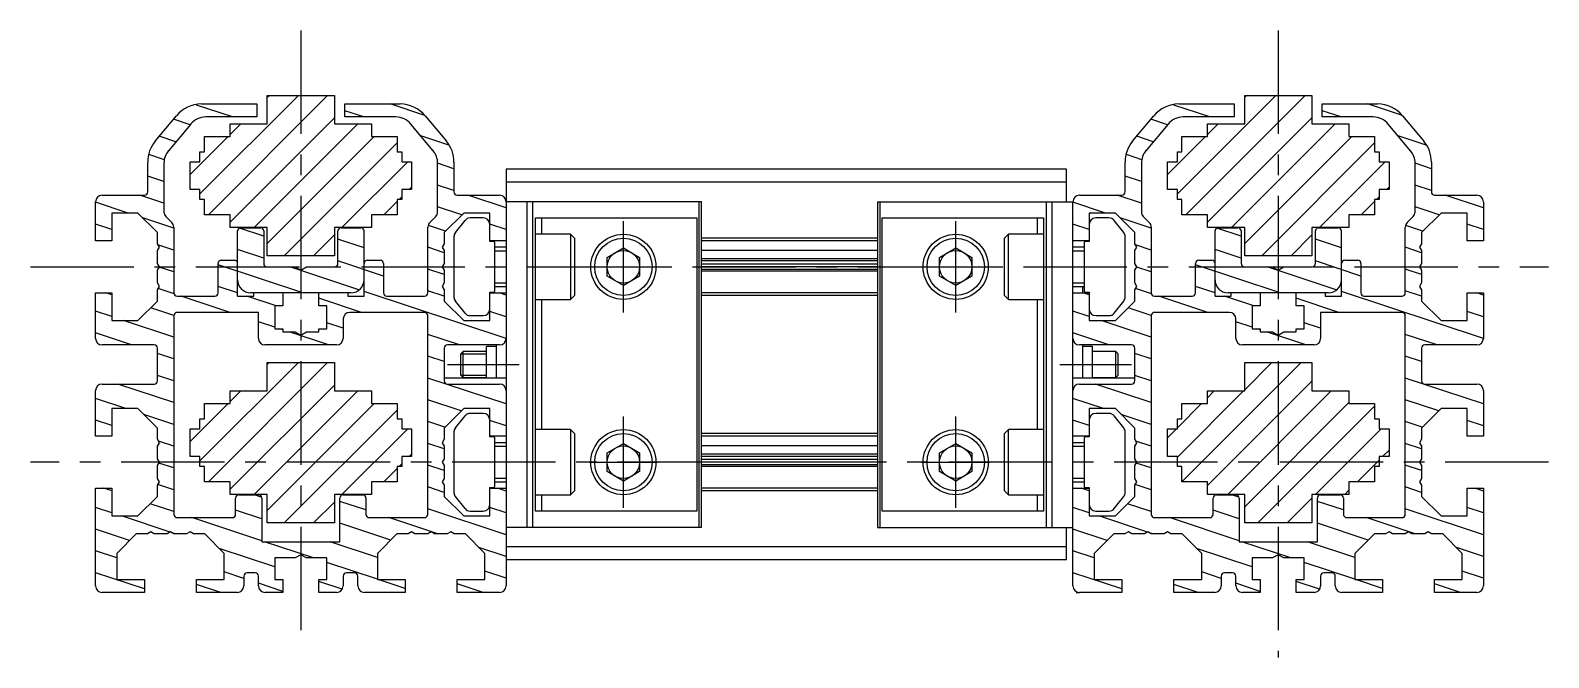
# Model space of a CAD drawing. Extents: x 0 to 4662, y -8 to 1177.
# Drawn here: x 4429.1 to 4662.1, y 175 to 271.3 of the extents above; entities that cross this region are included whole.
import ezdxf

# ---------------------------------------------------------------- set-up
doc = ezdxf.new("R2010")
doc.units = 0
doc.header["$LTSCALE"] = 0.5
doc.linetypes.add('CENTER', pattern=[50.8, 31.75, -6.35, 6.35, -6.35])
for name, color, linetype in [('MSM_CENTER', 1, 'CENTER'), ('MSM_CONTINUOUS', 7, 'CONTINUOUS'), ('MSM_NARROW', 5, 'CONTINUOUS')]:
    doc.layers.add(name, color=color, linetype=linetype)

msp = doc.modelspace()

# ---------------------------------------------------------------- linework, layer by layer
at = {"layer": 'MSM_CENTER'}
for p, q in [((4470.61, 271.3), (4470.61, 177)), ((4620.61, 271.3), (4620.61, 175)), ((4520.11, 228), (4520.11, 242)), ((4571.11, 228), (4571.11, 242)), ((4429.11, 235), (4662.11, 235)), ((4514.86, 235), (4525.36, 235)), ((4565.86, 235), (4576.36, 235)), ((4493.11, 220), (4504.11, 220)), ((4587.11, 220), (4598.11, 220)), ((4520.11, 198), (4520.11, 212)), ((4571.11, 198), (4571.11, 212)), ((4662.11, 205), (4429.11, 205)), ((4514.86, 205), (4525.36, 205)), ((4565.86, 205), (4576.36, 205))]:
    msp.add_line(p, q, dxfattribs=at)
at = {"layer": 'MSM_CONTINUOUS'}
for p, q in [((4465.46, 256.94), (4465.46, 261.3)), ((4465.46, 261.3), (4475.76, 261.3)), ((4475.76, 261.3), (4475.76, 256.94)), ((4615.46, 256.94), (4615.46, 261.3)), ((4615.46, 261.3), (4625.76, 261.3)), ((4625.76, 261.3), (4625.76, 256.94)), ((4455.36, 260), (4463.86, 260)), ((4463.86, 260), (4463.86, 258)), ((4477.36, 258), (4477.36, 260)), ((4477.36, 260), (4485.85, 260)), ((4605.36, 260), (4613.86, 260)), ((4613.86, 260), (4613.86, 258)), ((4627.36, 258), (4627.36, 260)), ((4627.36, 260), (4635.85, 260)), ((4448.26, 254.3), (4451.52, 258.2)), ((4453.71, 256.92), (4450.3, 252.83)), ((4463.86, 258), (4456.01, 258)), ((4459.76, 255), (4459.76, 256.94)), ((4459.76, 256.94), (4465.46, 256.94)), ((4475.76, 256.94), (4481.46, 256.94)), ((4485.2, 258), (4477.36, 258)), ((4481.46, 256.94), (4481.46, 255)), ((4490.91, 252.83), (4487.5, 256.92)), ((4489.69, 258.2), (4492.95, 254.3)), ((4598.26, 254.3), (4601.52, 258.2)), ((4603.71, 256.92), (4600.3, 252.83)), ((4613.86, 258), (4606.01, 258)), ((4609.76, 255), (4609.76, 256.94)), ((4609.76, 256.94), (4615.46, 256.94)), ((4625.76, 256.94), (4631.46, 256.94)), ((4635.2, 258), (4627.36, 258)), ((4631.46, 256.94), (4631.46, 255)), ((4640.91, 252.83), (4637.5, 256.92)), ((4639.69, 258.2), (4642.95, 254.3)), ((4455.83, 252.65), (4455.83, 255)), ((4455.83, 255), (4459.76, 255)), ((4481.46, 255), (4485.39, 255)), ((4485.39, 255), (4485.39, 252.65)), ((4605.83, 252.65), (4605.83, 255)), ((4605.83, 255), (4609.76, 255)), ((4631.46, 255), (4635.39, 255)), ((4635.39, 255), (4635.39, 252.65)), ((4455.13, 252.65), (4455.83, 252.65)), ((4455.13, 251.14), (4455.13, 252.65)), ((4485.39, 252.65), (4486.09, 252.65)), ((4486.09, 252.65), (4486.09, 251.14)), ((4605.13, 252.65), (4605.83, 252.65)), ((4605.13, 251.14), (4605.13, 252.65)), ((4635.39, 252.65), (4636.09, 252.65)), ((4636.09, 252.65), (4636.09, 251.14)), ((4447.11, 246.5), (4447.11, 251.09)), ((4449.61, 250.91), (4449.61, 243.41)), ((4453.61, 246.86), (4453.61, 251.14)), ((4453.61, 251.14), (4455.13, 251.14)), ((4486.09, 251.14), (4487.61, 251.14)), ((4487.61, 251.14), (4487.61, 246.86)), ((4491.61, 243.41), (4491.61, 250.91)), ((4494.11, 251.09), (4494.11, 246.5)), ((4502.11, 250), (4502.11, 245)), ((4588.11, 250), (4502.11, 250)), ((4588.11, 245), (4588.11, 250)), ((4597.11, 246.5), (4597.11, 251.09)), ((4599.61, 250.91), (4599.61, 243.41)), ((4603.61, 246.86), (4603.61, 251.14)), ((4603.61, 251.14), (4605.13, 251.14)), ((4636.09, 251.14), (4637.61, 251.14)), ((4637.61, 251.14), (4637.61, 246.86)), ((4641.61, 243.41), (4641.61, 250.91)), ((4644.11, 251.09), (4644.11, 246.5)), ((4588.11, 248), (4502.11, 248)), ((4439.11, 239), (4439.11, 245)), ((4440.11, 246), (4446.61, 246)), ((4455.13, 246.86), (4453.61, 246.86)), ((4455.13, 245.35), (4455.13, 246.86)), ((4455.83, 245.35), (4455.13, 245.35)), ((4455.83, 243), (4455.83, 245.35)), ((4486.09, 245.35), (4485.39, 245.35)), ((4485.39, 245.35), (4485.39, 243)), ((4487.61, 246.86), (4486.09, 246.86)), ((4486.09, 246.86), (4486.09, 245.35)), ((4494.61, 246), (4501.11, 246)), ((4532.11, 245), (4502.11, 245)), ((4502.11, 245), (4502.11, 186)), ((4505.36, 195), (4505.36, 245)), ((4506.24, 195), (4506.24, 245)), ((4531.74, 195), (4531.74, 245)), ((4532.11, 195), (4532.11, 245)), ((4559.11, 245), (4589.11, 245)), ((4559.11, 245), (4559.11, 195)), ((4559.47, 245), (4559.47, 195)), ((4584.97, 245), (4584.97, 195)), ((4585.86, 245), (4585.86, 195)), ((4589.11, 186), (4589.11, 245)), ((4590.11, 246), (4596.61, 246)), ((4605.13, 246.86), (4603.61, 246.86)), ((4605.13, 245.35), (4605.13, 246.86)), ((4605.83, 245.35), (4605.13, 245.35)), ((4605.83, 243), (4605.83, 245.35)), ((4636.09, 245.35), (4635.39, 245.35)), ((4635.39, 245.35), (4635.39, 243)), ((4637.61, 246.86), (4636.09, 246.86)), ((4636.09, 246.86), (4636.09, 245.35)), ((4644.61, 246), (4651.11, 246)), ((4652.11, 245), (4652.11, 239)), ((4445.61, 243.25), (4441.61, 243.25)), ((4441.61, 243.25), (4441.61, 239)), ((4448.61, 240.25), (4445.61, 243.25)), ((4449.9, 242.71), (4450.81, 241.79)), ((4459.76, 243), (4455.83, 243)), ((4459.76, 241.06), (4459.76, 243)), ((4485.39, 243), (4481.46, 243)), ((4481.46, 243), (4481.46, 241.06)), ((4490.4, 241.79), (4491.31, 242.71)), ((4495.61, 243.25), (4492.61, 240.25)), ((4499.61, 243.25), (4495.61, 243.25)), ((4498.61, 242.5), (4496.59, 242.5)), ((4499.61, 239), (4499.61, 243.25)), ((4506.61, 242.5), (4531.37, 242.5)), ((4506.61, 197.5), (4506.61, 242.5)), ((4507.61, 240), (4507.61, 242.5)), ((4531.37, 242.5), (4531.37, 197.5)), ((4559.84, 242.5), (4584.61, 242.5)), ((4559.84, 197.5), (4559.84, 242.5)), ((4583.61, 242.5), (4583.61, 240)), ((4584.61, 242.5), (4584.61, 197.5)), ((4595.61, 243.25), (4591.61, 243.25)), ((4591.61, 243.25), (4591.61, 239)), ((4594.63, 242.5), (4592.61, 242.5)), ((4598.61, 240.25), (4595.61, 243.25)), ((4599.9, 242.71), (4600.81, 241.79)), ((4609.76, 243), (4605.83, 243)), ((4609.76, 241.06), (4609.76, 243)), ((4635.39, 243), (4631.46, 243)), ((4631.46, 243), (4631.46, 241.06)), ((4640.4, 241.79), (4641.31, 242.71)), ((4645.61, 243.25), (4642.61, 240.25)), ((4649.61, 243.25), (4645.61, 243.25)), ((4649.61, 239), (4649.61, 243.25)), ((4448.61, 238.52), (4448.61, 240.25)), ((4451.11, 241.09), (4451.11, 231)), ((4465.46, 241.06), (4459.76, 241.06)), ((4460.91, 230.5), (4460.91, 240.5)), ((4461.41, 241), (4464.41, 241)), ((4464.91, 240.5), (4464.91, 235.5)), ((4465.46, 236.7), (4465.46, 241.06)), ((4481.46, 241.06), (4475.76, 241.06)), ((4475.76, 241.06), (4475.76, 236.7)), ((4476.31, 235.5), (4476.31, 240.5)), ((4476.81, 241), (4479.81, 241)), ((4480.31, 230.5), (4480.31, 240.5)), ((4490.11, 231), (4490.11, 241.09)), ((4492.61, 240.25), (4492.61, 238.52)), ((4495.8, 242.12), (4494.32, 240.27)), ((4512.01, 240), (4506.61, 240)), ((4512.61, 239.4), (4512.01, 240)), ((4512.01, 240), (4512.01, 230)), ((4579.21, 240), (4578.61, 239.4)), ((4584.61, 240), (4579.21, 240)), ((4579.21, 230), (4579.21, 240)), ((4596.89, 240.27), (4595.41, 242.12)), ((4598.61, 238.52), (4598.61, 240.25)), ((4601.11, 241.09), (4601.11, 231)), ((4615.46, 241.06), (4609.76, 241.06)), ((4610.91, 230.5), (4610.91, 240.5)), ((4611.41, 241), (4614.41, 241)), ((4614.91, 240.5), (4614.91, 235.5)), ((4615.46, 236.7), (4615.46, 241.06)), ((4631.46, 241.06), (4625.76, 241.06)), ((4625.76, 241.06), (4625.76, 236.7)), ((4626.31, 235.5), (4626.31, 240.5)), ((4626.81, 241), (4629.81, 241)), ((4630.31, 230.5), (4630.31, 240.5)), ((4640.11, 231), (4640.11, 241.09)), ((4642.61, 240.25), (4642.61, 238.52)), ((4441.61, 239), (4439.11, 239)), ((4448.91, 238), (4448.61, 238.52)), ((4448.61, 237.48), (4448.91, 238)), ((4492.61, 238.52), (4492.31, 238)), ((4492.31, 238), (4492.61, 237.48)), ((4494.11, 239.65), (4494.11, 230.35)), ((4499.61, 238.9), (4499.61, 239)), ((4502.11, 239), (4499.61, 239)), ((4500.21, 238.9), (4499.61, 238.9)), ((4500.41, 231.3), (4500.41, 238.7)), ((4502.11, 238), (4500.41, 238)), ((4512.61, 239.4), (4512.61, 230.6)), ((4517.61, 236.44), (4520.11, 237.89)), ((4520.11, 237.89), (4522.61, 236.44)), ((4559.11, 239.4), (4532.11, 239.4)), ((4559.11, 239), (4532.11, 239)), ((4568.61, 236.44), (4571.11, 237.89)), ((4571.11, 237.89), (4573.61, 236.44)), ((4578.61, 230.6), (4578.61, 239.4)), ((4591.61, 239), (4589.11, 239)), ((4590.81, 238), (4589.11, 238)), ((4590.81, 238.7), (4590.81, 231.3)), ((4591.61, 238.9), (4591.01, 238.9)), ((4591.61, 239), (4591.61, 238.9)), ((4597.11, 230.35), (4597.11, 239.65)), ((4598.91, 238), (4598.61, 238.52)), ((4598.61, 237.48), (4598.91, 238)), ((4642.61, 238.52), (4642.31, 238)), ((4642.31, 238), (4642.61, 237.48)), ((4652.11, 239), (4649.61, 239)), ((4448.61, 235.52), (4448.61, 237.48)), ((4448.91, 235), (4448.61, 235.52)), ((4457.91, 231), (4457.91, 235.5)), ((4458.41, 236), (4460.41, 236)), ((4475.76, 236.7), (4465.46, 236.7)), ((4480.81, 236), (4482.81, 236)), ((4483.31, 235.5), (4483.31, 231)), ((4492.61, 235.52), (4492.31, 235)), ((4492.61, 237.48), (4492.61, 235.52)), ((4517.61, 233.56), (4517.61, 236.44)), ((4522.61, 236.44), (4522.61, 233.56)), ((4559.11, 237.5), (4532.11, 237.5)), ((4559.11, 236.22), (4532.11, 236.22)), ((4559.11, 235.9), (4532.11, 235.9)), ((4559.11, 235.4), (4532.11, 235.4)), ((4568.61, 233.56), (4568.61, 236.44)), ((4573.61, 236.44), (4573.61, 233.56)), ((4598.61, 235.52), (4598.61, 237.48)), ((4598.91, 235), (4598.61, 235.52)), ((4607.91, 231), (4607.91, 235.5)), ((4608.41, 236), (4610.41, 236)), ((4625.76, 236.7), (4615.46, 236.7)), ((4630.81, 236), (4632.81, 236)), ((4633.31, 235.5), (4633.31, 231)), ((4642.61, 235.52), (4642.31, 235)), ((4642.61, 237.48), (4642.61, 235.52)), ((4448.61, 234.48), (4448.91, 235)), ((4448.61, 232.52), (4448.61, 234.48)), ((4465.41, 235), (4469.74, 235)), ((4469.74, 235), (4470.61, 234.5)), ((4470.61, 234.5), (4471.47, 235)), ((4471.47, 235), (4475.81, 235)), ((4492.31, 235), (4492.61, 234.48)), ((4492.61, 234.48), (4492.61, 232.52)), ((4520.11, 232.11), (4517.61, 233.56)), ((4522.61, 233.56), (4520.11, 232.11)), ((4559.11, 235), (4532.11, 235)), ((4559.11, 234.6), (4532.11, 234.6)), ((4559.11, 234.35), (4532.11, 234.35)), ((4571.11, 232.11), (4568.61, 233.56)), ((4573.61, 233.56), (4571.11, 232.11)), ((4598.61, 234.48), (4598.91, 235)), ((4598.61, 232.52), (4598.61, 234.48)), ((4615.41, 235), (4619.74, 235)), ((4619.74, 235), (4620.61, 234.5)), ((4620.61, 234.5), (4621.47, 235)), ((4621.47, 235), (4625.81, 235)), ((4642.31, 235), (4642.61, 234.48)), ((4642.61, 234.48), (4642.61, 232.52)), ((4439.11, 224), (4439.11, 231)), ((4439.11, 231), (4441.61, 231)), ((4441.61, 231), (4441.61, 226.75)), ((4448.91, 232), (4448.61, 232.52)), ((4448.61, 231.48), (4448.91, 232)), ((4448.61, 229.75), (4448.61, 231.48)), ((4478.31, 231), (4462.91, 231)), ((4463.41, 230.5), (4463.41, 231)), ((4467.86, 231), (4467.86, 229)), ((4473.36, 229), (4473.36, 231)), ((4477.81, 231), (4477.81, 230.5)), ((4492.61, 232.52), (4492.31, 232)), ((4492.31, 232), (4492.61, 231.48)), ((4492.61, 231.48), (4492.61, 229.75)), ((4499.61, 231.1), (4500.21, 231.1)), ((4499.61, 231), (4499.61, 231.1)), ((4499.61, 226.75), (4499.61, 231)), ((4499.61, 231), (4502.11, 231)), ((4500.41, 232), (4502.11, 232)), ((4502.11, 231), (4502.11, 224)), ((4559.11, 231), (4532.11, 231)), ((4589.11, 232), (4590.81, 232)), ((4589.11, 224), (4589.11, 231)), ((4589.11, 231), (4591.61, 231)), ((4590.61, 231), (4590.61, 232)), ((4591.01, 231.1), (4591.61, 231.1)), ((4591.61, 231.1), (4591.61, 231)), ((4591.61, 231), (4591.61, 226.75)), ((4598.91, 232), (4598.61, 232.52)), ((4598.61, 231.48), (4598.91, 232)), ((4598.61, 229.75), (4598.61, 231.48)), ((4628.31, 231), (4612.91, 231)), ((4613.41, 230.5), (4613.41, 231)), ((4617.86, 231), (4617.86, 229)), ((4623.36, 229), (4623.36, 231)), ((4627.81, 231), (4627.81, 230.5)), ((4642.61, 232.52), (4642.31, 232)), ((4642.31, 232), (4642.61, 231.48)), ((4642.61, 231.48), (4642.61, 229.75)), ((4649.61, 226.75), (4649.61, 231)), ((4649.61, 231), (4652.11, 231)), ((4652.11, 231), (4652.11, 224)), ((4445.61, 226.75), (4448.61, 229.75)), ((4451.61, 230.5), (4457.41, 230.5)), ((4460.91, 230.5), (4463.41, 230.5)), ((4467.86, 229), (4466.61, 229)), ((4466.61, 229), (4466.61, 225.5)), ((4474.61, 229), (4473.36, 229)), ((4474.61, 225.5), (4474.61, 229)), ((4477.81, 230.5), (4480.31, 230.5)), ((4483.81, 230.5), (4489.61, 230.5)), ((4492.61, 229.75), (4495.61, 226.75)), ((4494.32, 229.73), (4495.8, 227.88)), ((4506.61, 230), (4512.01, 230)), ((4507.61, 210), (4507.61, 230)), ((4512.01, 230), (4512.61, 230.6)), ((4559.11, 230.6), (4532.11, 230.6)), ((4578.61, 230.6), (4579.21, 230)), ((4579.21, 230), (4584.61, 230)), ((4583.61, 230), (4583.61, 210)), ((4595.41, 227.88), (4596.89, 229.73)), ((4595.61, 226.75), (4598.61, 229.75)), ((4601.61, 230.5), (4607.41, 230.5)), ((4610.91, 230.5), (4613.41, 230.5)), ((4617.86, 229), (4616.61, 229)), ((4616.61, 229), (4616.61, 225.5)), ((4624.61, 229), (4623.36, 229)), ((4624.61, 225.5), (4624.61, 229)), ((4627.81, 230.5), (4630.31, 230.5)), ((4633.81, 230.5), (4639.61, 230.5)), ((4642.61, 229.75), (4645.61, 226.75)), ((4441.61, 226.75), (4445.61, 226.75)), ((4451.11, 227.5), (4451.11, 197)), ((4464.11, 228), (4451.61, 228)), ((4464.11, 224), (4464.11, 228)), ((4477.11, 227), (4477.11, 224)), ((4489.61, 228), (4478.11, 228)), ((4490.11, 197), (4490.11, 227.5)), ((4495.61, 226.75), (4499.61, 226.75)), ((4496.59, 227.5), (4498.61, 227.5)), ((4591.61, 226.75), (4595.61, 226.75)), ((4592.61, 227.5), (4594.63, 227.5)), ((4601.11, 227.5), (4601.11, 197)), ((4613.11, 228), (4601.61, 228)), ((4614.11, 224), (4614.11, 227)), ((4639.61, 228), (4627.11, 228)), ((4627.11, 228), (4627.11, 224)), ((4640.11, 197), (4640.11, 227.5)), ((4645.61, 226.75), (4649.61, 226.75)), ((4466.61, 225.5), (4467.86, 225.5)), ((4467.86, 225.5), (4467.86, 225)), ((4467.86, 225), (4469.74, 225)), ((4469.74, 225), (4470.61, 224.5)), ((4470.61, 224.5), (4471.47, 225)), ((4471.47, 225), (4473.36, 225)), ((4473.36, 225), (4473.36, 225.5)), ((4473.36, 225.5), (4474.61, 225.5)), ((4616.61, 225.5), (4617.86, 225.5)), ((4617.86, 225.5), (4617.86, 225)), ((4617.86, 225), (4619.74, 225)), ((4619.74, 225), (4620.61, 224.5)), ((4620.61, 224.5), (4621.47, 225)), ((4621.47, 225), (4623.36, 225)), ((4623.36, 225), (4623.36, 225.5)), ((4623.36, 225.5), (4624.61, 225.5)), ((4448.11, 223), (4440.11, 223)), ((4448.61, 217.5), (4448.61, 222.5)), ((4476.11, 223), (4465.11, 223)), ((4492.61, 222.5), (4492.61, 217.5)), ((4501.11, 223), (4493.11, 223)), ((4495.53, 222), (4495.16, 221.62)), ((4495.16, 218.38), (4495.16, 221.62)), ((4499.11, 222), (4495.53, 222)), ((4495.53, 218), (4495.53, 222)), ((4500.61, 222.77), (4499.11, 222.77)), ((4499.11, 217.9), (4499.11, 222.77)), ((4500.61, 223), (4500.61, 217.9)), ((4598.11, 223), (4590.11, 223)), ((4590.61, 217.9), (4590.61, 223)), ((4592.11, 222.77), (4590.61, 222.77)), ((4592.11, 217.9), (4592.11, 222.77)), ((4595.68, 222), (4592.11, 222)), ((4596.05, 221.62), (4595.68, 222)), ((4595.68, 218), (4595.68, 222)), ((4596.05, 218.38), (4596.05, 221.62)), ((4598.61, 217.5), (4598.61, 222.5)), ((4626.11, 223), (4615.11, 223)), ((4642.61, 222.5), (4642.61, 217.5)), ((4651.11, 223), (4643.11, 223)), ((4465.46, 215.94), (4465.46, 220.3)), ((4465.46, 220.3), (4475.76, 220.3)), ((4475.76, 220.3), (4475.76, 215.94)), ((4615.46, 215.94), (4615.46, 220.3)), ((4615.46, 220.3), (4625.76, 220.3)), ((4625.76, 220.3), (4625.76, 215.94)), ((4440.11, 217), (4448.11, 217)), ((4502.11, 217.9), (4492.61, 217.9)), ((4493.11, 217), (4501.11, 217)), ((4495.16, 218.38), (4495.53, 218)), ((4495.53, 218), (4499.11, 218)), ((4598.61, 217.9), (4589.11, 217.9)), ((4590.11, 217), (4598.11, 217)), ((4592.11, 218), (4595.68, 218)), ((4595.68, 218), (4596.05, 218.38)), ((4643.11, 217), (4651.11, 217)), ((4439.11, 209), (4439.11, 216)), ((4459.76, 214), (4459.76, 215.94)), ((4459.76, 215.94), (4465.46, 215.94)), ((4475.76, 215.94), (4481.46, 215.94)), ((4481.46, 215.94), (4481.46, 214)), ((4502.11, 216), (4502.11, 209)), ((4589.11, 209), (4589.11, 216)), ((4609.76, 214), (4609.76, 215.94)), ((4609.76, 215.94), (4615.46, 215.94)), ((4625.76, 215.94), (4631.46, 215.94)), ((4631.46, 215.94), (4631.46, 214)), ((4652.11, 216), (4652.11, 209)), ((4445.61, 213.25), (4441.61, 213.25)), ((4441.61, 213.25), (4441.61, 209)), ((4448.61, 210.25), (4445.61, 213.25)), ((4455.83, 211.65), (4455.83, 214)), ((4455.83, 214), (4459.76, 214)), ((4481.46, 214), (4485.39, 214)), ((4485.39, 214), (4485.39, 211.65)), ((4495.61, 213.25), (4492.61, 210.25)), ((4495.8, 212.12), (4494.32, 210.27)), ((4499.61, 213.25), (4495.61, 213.25)), ((4498.61, 212.5), (4496.59, 212.5)), ((4499.61, 209), (4499.61, 213.25)), ((4595.61, 213.25), (4591.61, 213.25)), ((4591.61, 213.25), (4591.61, 209)), ((4594.63, 212.5), (4592.61, 212.5)), ((4596.89, 210.27), (4595.41, 212.12)), ((4598.61, 210.25), (4595.61, 213.25)), ((4605.83, 211.65), (4605.83, 214)), ((4605.83, 214), (4609.76, 214)), ((4631.46, 214), (4635.39, 214)), ((4635.39, 214), (4635.39, 211.65)), ((4645.61, 213.25), (4642.61, 210.25)), ((4649.61, 213.25), (4645.61, 213.25)), ((4649.61, 209), (4649.61, 213.25)), ((4448.61, 208.52), (4448.61, 210.25)), ((4453.61, 205.86), (4453.61, 210.14)), ((4453.61, 210.14), (4455.13, 210.14)), ((4455.13, 210.14), (4455.13, 211.65)), ((4455.13, 211.65), (4455.83, 211.65)), ((4485.39, 211.65), (4486.09, 211.65)), ((4486.09, 211.65), (4486.09, 210.14)), ((4486.09, 210.14), (4487.61, 210.14)), ((4487.61, 210.14), (4487.61, 205.86)), ((4492.61, 210.25), (4492.61, 208.52)), ((4512.01, 210), (4506.61, 210)), ((4512.61, 209.4), (4512.01, 210)), ((4512.01, 210), (4512.01, 200)), ((4579.21, 210), (4578.61, 209.4)), ((4584.61, 210), (4579.21, 210)), ((4579.21, 200), (4579.21, 210)), ((4598.61, 208.52), (4598.61, 210.25)), ((4603.61, 205.86), (4603.61, 210.14)), ((4603.61, 210.14), (4605.13, 210.14)), ((4605.13, 210.14), (4605.13, 211.65)), ((4605.13, 211.65), (4605.83, 211.65)), ((4635.39, 211.65), (4636.09, 211.65)), ((4636.09, 211.65), (4636.09, 210.14)), ((4636.09, 210.14), (4637.61, 210.14)), ((4637.61, 210.14), (4637.61, 205.86)), ((4642.61, 210.25), (4642.61, 208.52)), ((4441.61, 209), (4439.11, 209)), ((4448.91, 208), (4448.61, 208.52)), ((4448.61, 207.48), (4448.91, 208)), ((4448.61, 205.52), (4448.61, 207.48)), ((4492.61, 208.52), (4492.31, 208)), ((4492.31, 208), (4492.61, 207.48)), ((4492.61, 207.48), (4492.61, 205.52)), ((4494.11, 209.65), (4494.11, 200.35)), ((4499.61, 208.9), (4499.61, 209)), ((4502.11, 209), (4499.61, 209)), ((4500.21, 208.9), (4499.61, 208.9)), ((4500.41, 201.3), (4500.41, 208.7)), ((4502.11, 208), (4500.41, 208)), ((4512.61, 209.4), (4512.61, 200.6)), ((4517.61, 206.44), (4520.11, 207.89)), ((4520.11, 207.89), (4522.61, 206.44)), ((4559.11, 209.4), (4532.11, 209.4)), ((4559.11, 209), (4532.11, 209)), ((4559.11, 207.5), (4532.11, 207.5)), ((4568.61, 206.44), (4571.11, 207.89)), ((4571.11, 207.89), (4573.61, 206.44)), ((4578.61, 200.6), (4578.61, 209.4)), ((4591.61, 209), (4589.11, 209)), ((4590.81, 208), (4589.11, 208)), ((4590.81, 208.7), (4590.81, 201.3)), ((4591.61, 208.9), (4591.01, 208.9)), ((4591.61, 209), (4591.61, 208.9)), ((4597.11, 200.35), (4597.11, 209.65)), ((4598.91, 208), (4598.61, 208.52)), ((4598.61, 207.48), (4598.91, 208)), ((4598.61, 205.52), (4598.61, 207.48)), ((4642.61, 208.52), (4642.31, 208)), ((4642.31, 208), (4642.61, 207.48)), ((4642.61, 207.48), (4642.61, 205.52)), ((4652.11, 209), (4649.61, 209)), ((4448.91, 205), (4448.61, 205.52)), ((4455.13, 205.86), (4453.61, 205.86)), ((4455.13, 204.35), (4455.13, 205.86)), ((4487.61, 205.86), (4486.09, 205.86)), ((4486.09, 205.86), (4486.09, 204.35)), ((4492.61, 205.52), (4492.31, 205)), ((4517.61, 203.56), (4517.61, 206.44)), ((4522.61, 206.44), (4522.61, 203.56)), ((4559.11, 206.22), (4532.11, 206.22)), ((4559.11, 205.9), (4532.11, 205.9)), ((4559.11, 205.4), (4532.11, 205.4)), ((4568.61, 203.56), (4568.61, 206.44)), ((4573.61, 206.44), (4573.61, 203.56)), ((4598.91, 205), (4598.61, 205.52)), ((4605.13, 205.86), (4603.61, 205.86)), ((4605.13, 204.35), (4605.13, 205.86)), ((4637.61, 205.86), (4636.09, 205.86)), ((4636.09, 205.86), (4636.09, 204.35)), ((4642.61, 205.52), (4642.31, 205)), ((4448.61, 204.48), (4448.91, 205)), ((4448.61, 202.52), (4448.61, 204.48)), ((4455.83, 204.35), (4455.13, 204.35)), ((4455.83, 202), (4455.83, 204.35)), ((4486.09, 204.35), (4485.39, 204.35)), ((4485.39, 204.35), (4485.39, 202)), ((4492.31, 205), (4492.61, 204.48)), ((4492.61, 204.48), (4492.61, 202.52)), ((4520.11, 202.11), (4517.61, 203.56)), ((4522.61, 203.56), (4520.11, 202.11)), ((4559.11, 205), (4532.11, 205)), ((4559.11, 204.6), (4532.11, 204.6)), ((4559.11, 204.35), (4532.11, 204.35)), ((4571.11, 202.11), (4568.61, 203.56)), ((4573.61, 203.56), (4571.11, 202.11)), ((4598.61, 204.48), (4598.91, 205)), ((4598.61, 202.52), (4598.61, 204.48)), ((4605.83, 204.35), (4605.13, 204.35)), ((4605.83, 202), (4605.83, 204.35)), ((4636.09, 204.35), (4635.39, 204.35)), ((4635.39, 204.35), (4635.39, 202)), ((4642.31, 205), (4642.61, 204.48)), ((4642.61, 204.48), (4642.61, 202.52)), ((4439.11, 186), (4439.11, 201)), ((4439.11, 201), (4441.61, 201)), ((4441.61, 201), (4441.61, 196.75)), ((4448.91, 202), (4448.61, 202.52)), ((4448.61, 201.48), (4448.91, 202)), ((4448.61, 199.75), (4448.61, 201.48)), ((4459.76, 202), (4455.83, 202)), ((4459.76, 200.06), (4459.76, 202)), ((4485.39, 202), (4481.46, 202)), ((4481.46, 202), (4481.46, 200.06)), ((4492.61, 202.52), (4492.31, 202)), ((4492.31, 202), (4492.61, 201.48)), ((4492.61, 201.48), (4492.61, 199.75)), ((4499.61, 201.1), (4500.21, 201.1)), ((4499.61, 201), (4499.61, 201.1)), ((4499.61, 196.75), (4499.61, 201)), ((4499.61, 201), (4502.11, 201)), ((4500.41, 202), (4502.11, 202)), ((4512.01, 200), (4512.61, 200.6)), ((4559.11, 201), (4532.11, 201)), ((4559.11, 200.6), (4532.11, 200.6)), ((4578.61, 200.6), (4579.21, 200)), ((4589.11, 202), (4590.81, 202)), ((4589.11, 201), (4591.61, 201)), ((4591.01, 201.1), (4591.61, 201.1)), ((4591.61, 201.1), (4591.61, 201)), ((4591.61, 201), (4591.61, 196.75)), ((4598.91, 202), (4598.61, 202.52)), ((4598.61, 201.48), (4598.91, 202)), ((4598.61, 199.75), (4598.61, 201.48)), ((4609.76, 202), (4605.83, 202)), ((4609.76, 200.06), (4609.76, 202)), ((4635.39, 202), (4631.46, 202)), ((4631.46, 202), (4631.46, 200.06)), ((4642.61, 202.52), (4642.31, 202)), ((4642.31, 202), (4642.61, 201.48)), ((4642.61, 201.48), (4642.61, 199.75)), ((4649.61, 196.75), (4649.61, 201)), ((4649.61, 201), (4652.11, 201)), ((4652.11, 201), (4652.11, 186)), ((4445.61, 196.75), (4448.61, 199.75)), ((4465.46, 200.06), (4459.76, 200.06)), ((4460.61, 197), (4460.61, 199.5)), ((4461.11, 200), (4464.11, 200)), ((4464.61, 199.5), (4464.61, 192.8)), ((4465.46, 195.7), (4465.46, 200.06)), ((4481.46, 200.06), (4475.76, 200.06)), ((4475.76, 200.06), (4475.76, 195.7)), ((4476.61, 192.8), (4476.61, 199.5)), ((4477.11, 200), (4480.11, 200)), ((4480.61, 199.5), (4480.61, 197)), ((4492.61, 199.75), (4495.61, 196.75)), ((4494.32, 199.73), (4495.8, 197.88)), ((4506.61, 200), (4512.01, 200)), ((4507.61, 197.5), (4507.61, 200)), ((4579.21, 200), (4584.61, 200)), ((4583.61, 200), (4583.61, 197.5)), ((4595.41, 197.88), (4596.89, 199.73)), ((4595.61, 196.75), (4598.61, 199.75)), ((4615.46, 200.06), (4609.76, 200.06)), ((4610.61, 197), (4610.61, 199.5)), ((4611.11, 200), (4614.11, 200)), ((4614.61, 199.5), (4614.61, 192.8)), ((4615.46, 195.7), (4615.46, 200.06)), ((4631.46, 200.06), (4625.76, 200.06)), ((4625.76, 200.06), (4625.76, 195.7)), ((4626.61, 192.8), (4626.61, 199.5)), ((4627.11, 200), (4630.11, 200)), ((4630.61, 199.5), (4630.61, 197)), ((4642.61, 199.75), (4645.61, 196.75)), ((4441.61, 196.75), (4445.61, 196.75)), ((4451.61, 196.5), (4460.11, 196.5)), ((4481.11, 196.5), (4489.61, 196.5)), ((4495.61, 196.75), (4499.61, 196.75)), ((4496.59, 197.5), (4498.61, 197.5)), ((4531.37, 197.5), (4506.61, 197.5)), ((4584.61, 197.5), (4559.84, 197.5)), ((4591.61, 196.75), (4595.61, 196.75)), ((4592.61, 197.5), (4594.63, 197.5)), ((4601.61, 196.5), (4610.11, 196.5)), ((4631.11, 196.5), (4639.61, 196.5)), ((4645.61, 196.75), (4649.61, 196.75)), ((4445.36, 194), (4442.36, 191)), ((4447.09, 194), (4445.36, 194)), ((4447.61, 194.3), (4447.09, 194)), ((4448.12, 194), (4447.61, 194.3)), ((4450.09, 194), (4448.12, 194)), ((4450.61, 194.3), (4450.09, 194)), ((4451.12, 194), (4450.61, 194.3)), ((4453.09, 194), (4451.12, 194)), ((4453.61, 194.3), (4453.09, 194)), ((4454.12, 194), (4453.61, 194.3)), ((4455.86, 194), (4454.12, 194)), ((4458.86, 191), (4455.86, 194)), ((4475.76, 195.7), (4465.46, 195.7)), ((4485.36, 194), (4482.36, 191)), ((4487.09, 194), (4485.36, 194)), ((4487.61, 194.3), (4487.09, 194)), ((4488.12, 194), (4487.61, 194.3)), ((4490.09, 194), (4488.12, 194)), ((4490.61, 194.3), (4490.09, 194)), ((4491.12, 194), (4490.61, 194.3)), ((4493.09, 194), (4491.12, 194)), ((4493.61, 194.3), (4493.09, 194)), ((4494.12, 194), (4493.61, 194.3)), ((4495.86, 194), (4494.12, 194)), ((4498.86, 191), (4495.86, 194)), ((4532.11, 195), (4502.11, 195)), ((4559.11, 195), (4589.11, 195)), ((4588.11, 190), (4588.11, 195)), ((4595.36, 194), (4592.36, 191)), ((4597.09, 194), (4595.36, 194)), ((4597.61, 194.3), (4597.09, 194)), ((4598.12, 194), (4597.61, 194.3)), ((4600.09, 194), (4598.12, 194)), ((4600.61, 194.3), (4600.09, 194)), ((4601.12, 194), (4600.61, 194.3)), ((4603.09, 194), (4601.12, 194)), ((4603.61, 194.3), (4603.09, 194)), ((4604.12, 194), (4603.61, 194.3)), ((4605.86, 194), (4604.12, 194)), ((4608.86, 191), (4605.86, 194)), ((4625.76, 195.7), (4615.46, 195.7)), ((4635.36, 194), (4632.36, 191)), ((4637.09, 194), (4635.36, 194)), ((4637.61, 194.3), (4637.09, 194)), ((4638.12, 194), (4637.61, 194.3)), ((4640.09, 194), (4638.12, 194)), ((4640.61, 194.3), (4640.09, 194)), ((4641.12, 194), (4640.61, 194.3)), ((4643.09, 194), (4641.12, 194)), ((4643.61, 194.3), (4643.09, 194)), ((4644.12, 194), (4643.61, 194.3)), ((4645.86, 194), (4644.12, 194)), ((4648.86, 191), (4645.86, 194)), ((4464.61, 192.8), (4476.61, 192.8)), ((4588.11, 192), (4502.11, 192)), ((4614.61, 192.8), (4626.61, 192.8)), ((4442.36, 191), (4442.36, 187)), ((4458.86, 187), (4458.86, 191)), ((4469.74, 190.3), (4466.61, 190.3)), ((4466.61, 190.3), (4466.61, 187)), ((4470.61, 190.8), (4469.74, 190.3)), ((4471.47, 190.3), (4470.61, 190.8)), ((4474.61, 190.3), (4471.47, 190.3)), ((4474.61, 187), (4474.61, 190.3)), ((4482.36, 191), (4482.36, 187)), ((4498.86, 187), (4498.86, 191)), ((4588.11, 190), (4502.11, 190)), ((4592.36, 191), (4592.36, 187)), ((4608.86, 187), (4608.86, 191)), ((4619.74, 190.3), (4616.61, 190.3)), ((4616.61, 190.3), (4616.61, 187)), ((4620.61, 190.8), (4619.74, 190.3)), ((4621.47, 190.3), (4620.61, 190.8)), ((4624.61, 190.3), (4621.47, 190.3)), ((4624.61, 187), (4624.61, 190.3)), ((4632.36, 191), (4632.36, 187)), ((4648.86, 187), (4648.86, 191)), ((4442.36, 187), (4446.61, 187)), ((4446.61, 187), (4446.61, 185)), ((4454.61, 185), (4454.61, 187)), ((4454.61, 187), (4458.86, 187)), ((4461.86, 187.5), (4461.86, 186)), ((4463.61, 188), (4462.36, 188)), ((4464.11, 186), (4464.11, 187.5)), ((4466.61, 187), (4467.86, 187)), ((4467.86, 187), (4467.86, 185)), ((4473.36, 185), (4473.36, 187)), ((4473.36, 187), (4474.61, 187)), ((4477.11, 187.5), (4477.11, 186)), ((4478.86, 188), (4477.61, 188)), ((4479.36, 186), (4479.36, 187.5)), ((4482.36, 187), (4486.61, 187)), ((4486.61, 187), (4486.61, 185)), ((4494.61, 185), (4494.61, 187)), ((4494.61, 187), (4498.86, 187)), ((4592.36, 187), (4596.61, 187)), ((4596.61, 187), (4596.61, 185)), ((4604.61, 185), (4604.61, 187)), ((4604.61, 187), (4608.86, 187)), ((4611.86, 187.5), (4611.86, 186)), ((4613.61, 188), (4612.36, 188)), ((4614.11, 186), (4614.11, 187.5)), ((4616.61, 187), (4617.86, 187)), ((4617.86, 187), (4617.86, 185)), ((4623.36, 185), (4623.36, 187)), ((4623.36, 187), (4624.61, 187)), ((4627.11, 187.5), (4627.11, 186)), ((4628.86, 188), (4627.61, 188)), ((4629.36, 186), (4629.36, 187.5)), ((4632.36, 187), (4636.61, 187)), ((4636.61, 187), (4636.61, 185)), ((4644.61, 185), (4644.61, 187)), ((4644.61, 187), (4648.86, 187)), ((4647.41, 187), (4647.41, 187.02)), ((4446.61, 185), (4440.11, 185)), ((4460.86, 185), (4454.61, 185)), ((4467.86, 185), (4465.11, 185)), ((4476.11, 185), (4473.36, 185)), ((4486.61, 185), (4480.36, 185)), ((4501.11, 185), (4494.61, 185)), ((4589.61, 185), (4590.11, 185)), ((4596.61, 185), (4590.11, 185)), ((4610.86, 185), (4604.61, 185)), ((4617.86, 185), (4615.11, 185)), ((4626.11, 185), (4623.36, 185)), ((4636.61, 185), (4630.36, 185)), ((4651.11, 185), (4644.61, 185))]:
    msp.add_line(p, q, dxfattribs=at)
for centre, radius in [((4520.11, 235), 5), ((4571.11, 235), 5), ((4520.11, 235), 4.4), ((4571.11, 235), 4.4), ((4520.11, 235), 2.5), ((4571.11, 235), 2.5), ((4520.11, 205), 5), ((4571.11, 205), 5), ((4520.11, 205), 4.4), ((4520.11, 205), 2.5), ((4571.11, 205), 4.4), ((4571.11, 205), 2.5)]:
    msp.add_circle(centre, radius, dxfattribs=at)
for centre, radius, start, end in [((4455.36, 255), 5, 90, 140.1944), ((4485.85, 255), 5, 39.8056, 90), ((4605.36, 255), 5, 90, 140.1944), ((4635.85, 255), 5, 39.8056, 90), ((4456.01, 255), 3, 90, 140.1944), ((4485.2, 255), 3, 39.8056, 90), ((4606.01, 255), 3, 90, 140.1944), ((4635.2, 255), 3, 39.8056, 90), ((4452.11, 251.09), 5, 140.1944, 180), ((4489.11, 251.09), 5, 0, 39.8056), ((4602.11, 251.09), 5, 140.1944, 180), ((4639.11, 251.09), 5, 0, 39.8056), ((4452.61, 250.91), 3, 140.1944, 180), ((4488.61, 250.91), 3, 0, 39.8056), ((4602.61, 250.91), 3, 140.1944, 180), ((4638.61, 250.91), 3, 0, 39.8056), ((4440.11, 245), 1, 90, 180), ((4446.61, 246.5), 0.5, 270, 0), ((4494.61, 246.5), 0.5, 180, 270), ((4501.11, 245), 1, 0, 90), ((4590.11, 245), 1, 90, 180), ((4596.61, 246.5), 0.5, 270, 0), ((4644.61, 246.5), 0.5, 180, 270), ((4651.11, 245), 1, 0, 90), ((4450.61, 243.41), 1, 180, 225), ((4490.61, 243.41), 1, 315, 0), ((4496.59, 241.5), 1, 90, 141.3402), ((4498.61, 241.5), 1, 0, 90), ((4592.61, 241.5), 1, 90, 180), ((4594.63, 241.5), 1, 38.6598, 90), ((4600.61, 243.41), 1, 180, 225), ((4640.61, 243.41), 1, 315, 0), ((4450.11, 241.09), 1, 0, 45), ((4461.41, 240.5), 0.5, 90, 180), ((4464.41, 240.5), 0.5, 0, 90), ((4476.81, 240.5), 0.5, 90, 180), ((4479.81, 240.5), 0.5, 0, 90), ((4491.11, 241.09), 1, 135, 180), ((4495.11, 239.65), 1, 141.3402, 180), ((4596.11, 239.65), 1, 0, 38.6598), ((4600.11, 241.09), 1, 0, 45), ((4611.41, 240.5), 0.5, 90, 180), ((4614.41, 240.5), 0.5, 0, 90), ((4626.81, 240.5), 0.5, 90, 180), ((4629.81, 240.5), 0.5, 0, 90), ((4641.11, 241.09), 1, 135, 180), ((4500.21, 238.7), 0.2, 0, 90), ((4591.01, 238.7), 0.2, 90, 180), ((4458.41, 235.5), 0.5, 90, 180), ((4460.41, 235.5), 0.5, 0, 90), ((4465.41, 235.5), 0.5, 180, 270), ((4475.81, 235.5), 0.5, 270, 0), ((4480.81, 235.5), 0.5, 90, 180), ((4482.81, 235.5), 0.5, 0, 90), ((4608.41, 235.5), 0.5, 90, 180), ((4610.41, 235.5), 0.5, 0, 90), ((4615.41, 235.5), 0.5, 180, 270), ((4625.81, 235.5), 0.5, 270, 0), ((4630.81, 235.5), 0.5, 90, 180), ((4632.81, 235.5), 0.5, 0, 90), ((4451.61, 231), 0.5, 180, 270), ((4457.41, 231), 0.5, 270, 0), ((4462.91, 233), 2, 180, 270), ((4478.31, 233), 2, 270, 0), ((4483.81, 231), 0.5, 180, 270), ((4489.61, 231), 0.5, 270, 0), ((4500.21, 231.3), 0.2, 270, 0), ((4591.01, 231.3), 0.2, 180, 270), ((4601.61, 231), 0.5, 180, 270), ((4607.41, 231), 0.5, 270, 0), ((4612.91, 233), 2, 180, 270), ((4628.31, 233), 2, 270, 0), ((4633.81, 231), 0.5, 180, 270), ((4639.61, 231), 0.5, 270, 0), ((4495.11, 230.35), 1, 180, 218.6598), ((4498.61, 228.5), 1, 270, 0), ((4592.61, 228.5), 1, 180, 270), ((4596.11, 230.35), 1, 321.3402, 0), ((4451.61, 227.5), 0.5, 90, 180), ((4478.11, 227), 1, 90, 180), ((4489.61, 227.5), 0.5, 0, 90), ((4496.59, 228.5), 1, 218.6598, 270), ((4594.63, 228.5), 1, 270, 321.3402), ((4601.61, 227.5), 0.5, 90, 180), ((4613.11, 227), 1, 0, 90), ((4639.61, 227.5), 0.5, 0, 90), ((4440.11, 224), 1, 180, 270), ((4465.11, 224), 1, 180, 270), ((4476.11, 224), 1, 270, 0), ((4501.11, 224), 1, 270, 0), ((4590.11, 224), 1, 180, 270), ((4615.11, 224), 1, 180, 270), ((4626.11, 224), 1, 270, 0), ((4651.11, 224), 1, 270, 0), ((4448.11, 222.5), 0.5, 0, 90), ((4493.11, 222.5), 0.5, 90, 180), ((4598.11, 222.5), 0.5, 0, 90), ((4643.11, 222.5), 0.5, 90, 180), ((4440.11, 216), 1, 90, 180), ((4448.11, 217.5), 0.5, 270, 0), ((4493.11, 217.5), 0.5, 180, 270), ((4501.11, 216), 1, 0, 90), ((4590.11, 216), 1, 90, 180), ((4598.11, 217.5), 0.5, 270, 0), ((4643.11, 217.5), 0.5, 180, 270), ((4651.11, 216), 1, 0, 90), ((4496.59, 211.5), 1, 90, 141.3402), ((4498.61, 211.5), 1, 0, 90), ((4592.61, 211.5), 1, 90, 180), ((4594.63, 211.5), 1, 38.6598, 90), ((4495.11, 209.65), 1, 141.3402, 180), ((4596.11, 209.65), 1, 0, 38.6598), ((4500.21, 208.7), 0.2, 0, 90), ((4591.01, 208.7), 0.2, 90, 180), ((4500.21, 201.3), 0.2, 270, 0), ((4591.01, 201.3), 0.2, 180, 270), ((4461.11, 199.5), 0.5, 90, 180), ((4464.11, 199.5), 0.5, 0, 90), ((4477.11, 199.5), 0.5, 90, 180), ((4480.11, 199.5), 0.5, 0, 90), ((4495.11, 200.35), 1, 180, 218.6598), ((4498.61, 198.5), 1, 270, 0.0001), ((4592.61, 198.5), 1, 180, 270), ((4596.11, 200.35), 1, 321.3402, 0), ((4611.11, 199.5), 0.5, 90, 180), ((4614.11, 199.5), 0.5, 0, 90), ((4627.11, 199.5), 0.5, 90, 180), ((4630.11, 199.5), 0.5, 0, 90), ((4451.61, 197), 0.5, 180, 270), ((4460.11, 197), 0.5, 270, 0), ((4481.11, 197), 0.5, 180, 270), ((4489.61, 197), 0.5, 270, 0), ((4496.59, 198.5), 1, 218.6598, 270), ((4594.63, 198.5), 1, 270, 321.3402), ((4601.61, 197), 0.5, 180, 270), ((4610.11, 197), 0.5, 270, 0), ((4631.11, 197), 0.5, 180, 270), ((4639.61, 197), 0.5, 270, 0), ((4462.36, 187.5), 0.5, 90, 180), ((4463.61, 187.5), 0.5, 0, 90), ((4477.61, 187.5), 0.5, 90, 180), ((4478.86, 187.5), 0.5, 0, 90), ((4612.36, 187.5), 0.5, 90, 180), ((4613.61, 187.5), 0.5, 0, 90), ((4627.61, 187.5), 0.5, 90, 180), ((4628.86, 187.5), 0.5, 0, 90), ((4440.11, 186), 1, 180, 270), ((4460.86, 186), 1, 270, 0), ((4465.11, 186), 1, 180, 270), ((4476.11, 186), 1, 270, 0), ((4480.36, 186), 1, 180, 270), ((4501.11, 186), 1, 270, 0), ((4590.11, 186), 1, 180, 270), ((4610.86, 186), 1, 270, 0), ((4615.11, 186), 1, 180, 270), ((4626.11, 186), 1, 270, 0), ((4630.36, 186), 1, 180, 270), ((4651.11, 186), 1, 270, 0)]:
    msp.add_arc(centre, radius, start, end, dxfattribs=at)
at = {"layer": 'MSM_NARROW'}
for p, q in [((4455.13, 246.2), (4470.23, 261.3)), ((4456.42, 243), (4474.72, 261.3)), ((4465.46, 261.02), (4465.74, 261.3)), ((4605.13, 246.2), (4620.23, 261.3)), ((4606.42, 243), (4624.72, 261.3)), ((4615.46, 261.02), (4615.74, 261.3)), ((4460.13, 258), (4454.61, 259.83)), ((4480.27, 258), (4477.36, 258.97)), ((4489.66, 258.22), (4484.32, 260)), ((4610.13, 258), (4604.61, 259.83)), ((4630.27, 258), (4627.36, 258.97)), ((4639.66, 258.22), (4634.32, 260)), ((4453.62, 256.82), (4451.07, 257.66)), ((4459.76, 241.85), (4475.76, 257.85)), ((4459.76, 255.32), (4461.38, 256.94)), ((4463.46, 241.06), (4479.34, 256.94)), ((4603.62, 256.82), (4601.07, 257.66)), ((4609.76, 241.85), (4625.76, 257.85)), ((4609.76, 255.32), (4611.38, 256.94)), ((4613.46, 241.06), (4629.34, 256.94)), ((4451.44, 254.2), (4448.89, 255.04)), ((4453.61, 249.17), (4459.44, 255)), ((4465.46, 238.57), (4481.89, 255)), ((4468.08, 236.7), (4485.39, 254.01)), ((4493.31, 253.67), (4489.03, 255.09)), ((4601.44, 254.2), (4598.89, 255.04)), ((4603.61, 249.17), (4609.44, 255)), ((4615.46, 238.57), (4631.89, 255)), ((4618.08, 236.7), (4635.39, 254.01)), ((4643.31, 253.67), (4639.03, 255.09)), ((4449.7, 251.43), (4447.3, 252.22)), ((4599.7, 251.43), (4597.3, 252.22)), ((4476.93, 241.06), (4487.01, 251.14)), ((4494.11, 250.06), (4491.61, 250.89)), ((4626.93, 241.06), (4637.01, 251.14)), ((4644.11, 250.06), (4641.61, 250.89)), ((4449.61, 248.11), (4447.11, 248.94)), ((4487.22, 246.86), (4487.61, 247.25)), ((4494.11, 246.71), (4491.61, 247.54)), ((4599.61, 248.11), (4597.11, 248.94)), ((4637.22, 246.86), (4637.61, 247.25)), ((4644.11, 246.71), (4641.61, 247.54)), ((4444.1, 243.25), (4439.11, 244.91)), ((4449.61, 244.77), (4445.9, 246)), ((4483.36, 243), (4485.39, 245.03)), ((4485.71, 245.35), (4486.09, 245.73)), ((4502.11, 244.05), (4496.24, 246)), ((4594.1, 243.25), (4589.11, 244.91)), ((4599.61, 244.77), (4595.9, 246)), ((4633.36, 243), (4635.39, 245.03)), ((4635.71, 245.35), (4636.09, 245.73)), ((4652.11, 244.05), (4646.24, 246)), ((4451.11, 240.92), (4446.35, 242.5)), ((4495.32, 242.96), (4491.61, 244.2)), ((4601.11, 240.92), (4596.35, 242.5)), ((4645.32, 242.96), (4641.61, 244.2)), ((4441.61, 240.73), (4439.11, 241.57)), ((4464.91, 239.68), (4461.2, 240.92)), ((4481.42, 241.06), (4481.46, 241.1)), ((4492.81, 240.45), (4490.2, 241.32)), ((4502.11, 240.71), (4499.61, 241.54)), ((4591.61, 240.73), (4589.11, 241.57)), ((4614.91, 239.68), (4611.2, 240.92)), ((4631.42, 241.06), (4631.46, 241.1)), ((4642.81, 240.45), (4640.2, 241.32)), ((4652.11, 240.71), (4649.61, 241.54)), ((4451.11, 237.58), (4448.68, 238.38)), ((4464.91, 236.34), (4460.91, 237.67)), ((4472.57, 236.7), (4475.76, 239.89)), ((4480.31, 237.91), (4476.31, 239.24)), ((4492.61, 237.17), (4490.11, 238)), ((4601.11, 237.58), (4598.68, 238.38)), ((4614.91, 236.34), (4610.91, 237.67)), ((4622.57, 236.7), (4625.76, 239.89)), ((4630.31, 237.91), (4626.31, 239.24)), ((4642.61, 237.17), (4640.11, 238)), ((4483.31, 233.57), (4476.31, 235.9)), ((4500.41, 237.46), (4502.11, 237.46)), ((4589.11, 237.46), (4590.81, 237.46)), ((4633.31, 233.57), (4626.31, 235.9)), ((4451.11, 234.23), (4448.89, 234.97)), ((4470.9, 231), (4457.91, 235.32)), ((4479.52, 231.48), (4468.93, 235)), ((4492.61, 233.83), (4490.11, 234.66)), ((4601.11, 234.23), (4598.89, 234.97)), ((4620.9, 231), (4607.91, 235.32)), ((4629.52, 231.48), (4618.93, 235)), ((4642.61, 233.83), (4640.11, 234.66)), ((4441.61, 230.7), (4440.69, 231)), ((4451.16, 230.87), (4448.72, 231.68)), ((4460.91, 230.98), (4457.91, 231.97)), ((4502.1, 223.98), (4480.31, 231.22)), ((4492.61, 230.48), (4490.11, 231.31)), ((4500.41, 232.54), (4502.11, 232.54)), ((4502.11, 230.67), (4501.11, 231)), ((4589.11, 232.54), (4590.81, 232.54)), ((4591.61, 230.7), (4590.69, 231)), ((4601.16, 230.87), (4598.72, 231.68)), ((4610.91, 230.98), (4607.91, 231.97)), ((4652.1, 223.98), (4630.31, 231.22)), ((4642.61, 230.48), (4640.11, 231.31)), ((4652.11, 230.67), (4651.11, 231)), ((4451.12, 227.54), (4447.57, 228.72)), ((4459.79, 228), (4452.27, 230.5)), ((4466.85, 229), (4462.34, 230.5)), ((4479.93, 228), (4473.36, 230.19)), ((4601.12, 227.54), (4597.57, 228.72)), ((4609.79, 228), (4602.27, 230.5)), ((4616.85, 229), (4612.34, 230.5)), ((4629.93, 228), (4623.36, 230.19)), ((4441.61, 227.35), (4439.11, 228.18)), ((4451.11, 224.2), (4443.42, 226.75)), ((4466.61, 225.74), (4464.11, 226.57)), ((4477.11, 225.59), (4474.61, 226.42)), ((4502.11, 227.32), (4499.61, 228.15)), ((4591.61, 227.35), (4589.11, 228.18)), ((4601.11, 224.2), (4593.42, 226.75)), ((4616.61, 225.74), (4614.11, 226.57)), ((4627.11, 225.59), (4624.61, 226.42)), ((4652.11, 227.32), (4649.61, 228.15)), ((4444.63, 223), (4439.11, 224.84)), ((4467.86, 225.32), (4467.32, 225.5)), ((4474.84, 223), (4468.82, 225)), ((4494.98, 223), (4490.11, 224.62)), ((4594.63, 223), (4589.11, 224.84)), ((4617.86, 225.32), (4617.32, 225.5)), ((4624.84, 223), (4618.82, 225)), ((4644.98, 223), (4640.11, 224.62)), ((4451.11, 220.85), (4448.61, 221.68)), ((4495.16, 221.62), (4499.11, 221.62)), ((4601.11, 220.85), (4598.61, 221.68)), ((4455.13, 205.2), (4470.23, 220.3)), ((4456.42, 202), (4474.72, 220.3)), ((4465.46, 220.02), (4465.74, 220.3)), ((4492.61, 220.44), (4490.11, 221.27)), ((4605.83, 202), (4624.13, 220.3)), ((4615.46, 216.12), (4619.64, 220.3)), ((4642.61, 220.44), (4640.11, 221.27)), ((4451.11, 214.16), (4442.55, 217)), ((4451.11, 217.5), (4448.61, 218.33)), ((4459.76, 200.85), (4475.76, 216.85)), ((4502.11, 213.94), (4490.11, 217.93)), ((4495.16, 218.38), (4499.11, 218.38)), ((4601.11, 214.16), (4592.55, 217)), ((4601.11, 217.5), (4598.61, 218.33)), ((4609.76, 201.44), (4625.76, 217.44)), ((4652.11, 213.94), (4640.11, 217.93)), ((4443.77, 213.25), (4439.11, 214.8)), ((4459.76, 214.32), (4461.38, 215.94)), ((4463.46, 200.06), (4479.34, 215.94)), ((4495.23, 212.88), (4490.11, 214.58)), ((4593.77, 213.25), (4589.11, 214.8)), ((4605.13, 205.79), (4615.28, 215.94)), ((4609.76, 214.91), (4610.79, 215.94)), ((4612.87, 200.06), (4628.75, 215.94)), ((4645.23, 212.88), (4640.11, 214.58)), ((4451.11, 210.81), (4446.52, 212.34)), ((4453.61, 208.17), (4459.44, 214)), ((4465.46, 197.57), (4481.89, 214)), ((4468.08, 195.7), (4485.39, 213.01)), ((4601.11, 210.81), (4596.52, 212.34)), ((4605.13, 210.28), (4608.85, 214)), ((4615.46, 198.16), (4631.46, 214.16)), ((4617.49, 195.7), (4635.39, 213.6)), ((4441.61, 210.62), (4439.11, 211.45)), ((4476.93, 200.06), (4487.01, 210.14)), ((4492.72, 210.37), (4490.11, 211.24)), ((4502.11, 210.6), (4499.61, 211.43)), ((4591.61, 210.62), (4589.11, 211.45)), ((4603.61, 208.76), (4604.99, 210.14)), ((4626.34, 200.06), (4636.42, 210.14)), ((4642.72, 210.37), (4640.11, 211.24)), ((4652.11, 210.6), (4649.61, 211.43)), ((4451.11, 207.47), (4448.76, 208.24)), ((4492.61, 207.06), (4490.11, 207.89)), ((4500.41, 207.46), (4502.11, 207.46)), ((4589.11, 207.46), (4590.81, 207.46)), ((4601.11, 207.47), (4598.76, 208.24)), ((4642.61, 207.06), (4640.11, 207.89)), ((4487.22, 205.86), (4487.61, 206.25)), ((4632.77, 202), (4636.09, 205.32)), ((4636.63, 205.86), (4637.61, 206.84)), ((4451.11, 204.12), (4448.83, 204.88)), ((4483.36, 202), (4485.39, 204.03)), ((4485.71, 204.35), (4486.09, 204.73)), ((4492.61, 203.71), (4490.11, 204.55)), ((4601.11, 204.12), (4598.83, 204.88)), ((4642.61, 203.71), (4640.11, 204.55)), ((4441.61, 200.59), (4440.36, 201)), ((4451.11, 200.78), (4448.67, 201.59)), ((4492.61, 200.37), (4490.11, 201.2)), ((4500.41, 202.54), (4502.11, 202.54)), ((4502.11, 200.56), (4500.78, 201)), ((4589.11, 202.54), (4590.81, 202.54)), ((4591.61, 200.59), (4590.36, 201)), ((4601.11, 200.78), (4598.67, 201.59)), ((4630.83, 200.06), (4631.46, 200.69)), ((4642.61, 200.37), (4640.11, 201.2)), ((4652.11, 200.56), (4650.78, 201)), ((4441.61, 197.24), (4439.11, 198.07)), ((4451.11, 197.43), (4447.49, 198.63)), ((4464.54, 199.66), (4463.51, 200)), ((4472.57, 195.7), (4475.76, 198.89)), ((4480.61, 197.67), (4476.61, 198.99)), ((4481.42, 200.06), (4481.46, 200.1)), ((4591.61, 197.24), (4589.11, 198.07)), ((4601.11, 197.43), (4597.49, 198.63)), ((4614.54, 199.66), (4613.51, 200)), ((4621.98, 195.7), (4625.76, 199.48)), ((4630.61, 197.67), (4626.61, 198.99)), ((4450.55, 194.27), (4443.08, 196.75)), ((4464.61, 192.94), (4453.9, 196.5)), ((4464.61, 196.29), (4460.61, 197.62)), ((4491.64, 194), (4484.11, 196.5)), ((4502.11, 193.87), (4490.11, 197.85)), ((4502.11, 197.21), (4499.61, 198.04)), ((4600.55, 194.27), (4593.08, 196.75)), ((4614.61, 192.94), (4603.9, 196.5)), ((4614.61, 196.29), (4610.61, 197.62)), ((4641.64, 194), (4634.11, 196.5)), ((4652.11, 193.87), (4640.11, 197.85)), ((4652.11, 197.21), (4649.61, 198.04)), ((4444.34, 192.99), (4439.11, 194.73)), ((4451.36, 194), (4450.81, 194.18)), ((4484.41, 193.06), (4476.61, 195.65)), ((4594.34, 192.99), (4589.11, 194.73)), ((4601.36, 194), (4600.81, 194.18)), ((4634.41, 193.06), (4626.61, 195.65)), ((4442.36, 190.3), (4439.11, 191.38)), ((4466.61, 188.93), (4458.09, 191.76)), ((4472.56, 190.3), (4465.04, 192.8)), ((4482.36, 190.39), (4475.11, 192.8)), ((4502.11, 190.52), (4497.95, 191.9)), ((4592.36, 190.3), (4589.11, 191.38)), ((4616.61, 188.93), (4608.09, 191.76)), ((4622.56, 190.3), (4615.04, 192.8)), ((4632.36, 190.39), (4625.11, 192.8)), ((4652.11, 190.52), (4647.95, 191.9)), ((4482.36, 187.05), (4474.61, 189.62)), ((4632.36, 187.05), (4624.61, 189.62)), ((4446.61, 185.54), (4439.11, 188.03)), ((4461.86, 187.17), (4458.86, 188.16)), ((4467.86, 185.17), (4464.11, 186.42)), ((4476.96, 185.49), (4473.36, 186.69)), ((4486.61, 185.63), (4482.5, 187)), ((4502.11, 187.18), (4498.86, 188.26)), ((4596.61, 185.54), (4589.11, 188.03)), ((4611.86, 187.17), (4608.86, 188.16)), ((4617.86, 185.17), (4614.11, 186.42)), ((4626.96, 185.49), (4623.36, 186.69)), ((4636.61, 185.63), (4632.5, 187)), ((4652.11, 187.18), (4648.86, 188.26)), ((4458.31, 185), (4454.61, 186.23)), ((4498.58, 185), (4494.61, 186.32)), ((4608.31, 185), (4604.61, 186.23)), ((4648.58, 185), (4644.61, 186.32))]:
    msp.add_line(p, q, dxfattribs=at)

doc.saveas('drawing.dxf')
